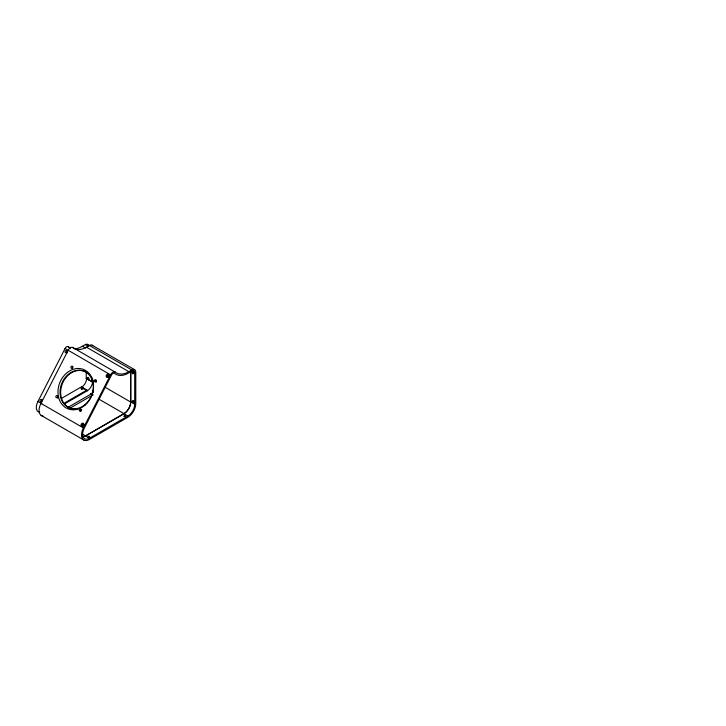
<?xml version="1.0" encoding="UTF-8"?>
<svg xmlns="http://www.w3.org/2000/svg" width="726" height="726" viewBox="0 0 726 726"><rect width="100%" height="100%" fill="white"/><g stroke="black" fill="none" stroke-linecap="round" stroke-linejoin="round"><path stroke-width="1.09" d="M125.507 416.37C121.723 415.245 127.676 414.927 123.856 416.37M109.009 376.34C109.327 374.017 106.214 376.858 108.537 376.912M70.486 348.108L67.899 346.592A2.75 1.588 -60 0 0 65.295 348.072L37.58 402.195A9.465 5.463 -60 0 0 39.649 412.232M115.416 372.12A4.42 2.55 -60 0 0 110.588 374.852L83.018 428.73A11.135 6.425 -60 0 0 82.374 438.577A11.135 6.425 -60 0 0 89.389 439.493L127.912 417.25A11.135 6.425 -60 0 0 135.78 403.611L135.78 372.256A5.572 3.213 -60 0 0 131.842 369.979L128.892 371.685A24.775 14.302 -60 0 1 115.87 372.511L72.954 347.6A4.42 2.55 -60 0 0 71.003 347.436L70.549 347.654A4.42 2.55 -60 0 0 68.126 350.34L40.556 404.219A11.135 6.425 -60 0 0 42.988 416.034M93.291 392.085L90.741 394.227L67.473 407.658M89.307 437.397C86.866 435.691 90.487 435.909 88.009 437.397M69.188 408.647L92.629 395.107L90.913 394.118M74.887 348.789A26.445 15.273 -60 0 0 80.541 347.273L85.804 344.378A3.893 2.251 -60 0 1 87.392 344.369L89.77 345.739M72.954 347.6L73.408 347.99A24.775 14.302 -60 0 0 86.43 347.173L89.38 345.467A5.572 3.213 -60 0 1 91.775 345.022L134.628 369.706M86.231 371.948L86.231 378.645L92.529 381.831A7.242 4.184 -60 0 1 87.41 390.688L64.342 404.01M61.329 398.483L81.512 386.831L87.41 390.688L81.512 386.831M63.952 403.329L87.02 390.007M130.662 371.83L130.662 402.022A9.465 5.463 -60 0 1 123.974 413.62L84.742 436.353A9.629 5.563 -60 0 1 82.682 436.907M85.477 435.972L123.974 413.756A9.629 5.563 -60 0 0 130.78 401.959L130.78 371.757M89.416 438.25L127.912 416.025A9.629 5.563 -60 0 0 134.718 404.228L134.718 372.91C134.265 368.273 128.801 373.064 126.95 373.917A26.281 15.173 -60 0 1 115.08 373.79L114.381 373.237A2.913 1.679 -60 0 0 111.613 374.807L83.88 428.957A9.629 5.563 -60 0 0 88.681 438.631L89.416 438.25L82.601 434.175M86.231 378.645L92.529 381.831L92.529 378.482M133.23 372.139C131.733 372.12 134.119 374.834 133.893 372.91M133.23 400.57C132.867 400.634 133.384 403.865 132.177 401.233C132.531 400.171 134.201 403.538 133.793 401.097M89.38 345.467L131.842 369.979M132.758 370.523L134.328 371.431M132.922 370.814L134.501 371.73M132.259 370.705L134.619 372.066M131.542 370.632L134.691 372.447M85.405 344.578L88.554 346.402M130.78 370.632L134.718 372.91M86.43 347.173L128.892 371.685M82.465 346.275L85.614 348.099M65.068 348.48L110.588 374.852M130.78 401.959L134.718 404.228M104.735 387.049L130.662 402.022M91.267 393.882L92.982 394.871M91.086 394L92.801 394.989M90.741 394.227L92.456 395.216M90.569 394.327L92.275 395.316M98.999 399.2L123.974 413.62M123.974 413.756L127.912 416.025M37.933 401.469L41.872 403.747M40.965 403.402L83.426 427.923M41.073 415.345L84.125 440.201M87.401 344.378L87.628 344.541A3.893 2.251 -60 0 1 87.991 345.05M68.126 346.747L68.598 347.146A26.445 15.273 -60 0 0 69.977 347.945M83.835 424.501L82.746 424.683L82.855 425.808M91.748 377.366L91.748 381.831M92.166 345.186A5.572 3.213 -60 0 1 92.792 345.767M133.947 402.458A1.67 0.962 60 0 1 132.804 401.124M88.218 436.707A1.67 0.962 0 0 1 89.706 436.898M86.63 378.418A7.242 4.174 -60 0 1 81.512 387.285M80.876 411.361A1.116 0.907 -68.6 0 1 81.748 409.645M57.771 398.193A1.116 0.907 -68.6 0 1 57.644 396.514M96.259 382.303A1.116 0.907 -68.6 0 1 96.131 380.624M72.5 368.418A1.116 0.907 -68.6 0 1 72.909 366.902M84.751 436.217A9.465 5.463 -60 0 1 82.111 436.753M66.919 353.172A1.116 0.907 -68.6 0 1 67.164 351.284M41.618 401.805A1.116 0.907 -68.6 0 1 42.498 400.09M77.809 408.774A19.765 16.081 -68.6 0 1 62.236 384.054A19.765 16.081 -68.6 0 1 90.396 375.877M92.901 380.705A19.765 16.081 -68.6 0 1 93.409 382.538M132.177 372.801C132.813 375.641 134.129 371.948 132.186 372.737M82.147 424.919C83.318 427.632 83.98 422.251 82.147 424.919M107.203 375.977C108.174 378.7 109.317 373.4 107.221 375.886M83.254 426.008A1.67 1.361 -68.6 0 0 83.109 423.24A1.67 1.361 -68.6 0 0 81.076 425.1A1.67 1.361 -68.6 0 0 83.254 426.008M108.301 377.066A1.67 1.361 -68.6 0 0 108.165 374.298A1.67 1.361 -68.6 0 0 106.132 376.159A1.67 1.361 -68.6 0 0 108.301 377.066M85.151 405.017A21.154 17.206 -68.6 0 0 84.162 369.734A21.154 17.206 -68.6 0 0 57.989 392.702A21.154 17.206 -68.6 0 0 85.151 405.017M85.432 404.328A19.765 16.081 -68.6 0 0 84.515 371.367A19.765 16.081 -68.6 0 0 60.067 392.82A19.765 16.081 -68.6 0 0 85.432 404.328M95.687 381.613A1.116 0.907 -68.6 0 0 95.759 379.734A1.116 0.907 -68.6 0 0 94.316 380.823A1.116 0.907 -68.6 0 0 95.687 381.613M72.255 368.091A1.116 0.907 -68.6 0 0 72.337 366.213A1.116 0.907 -68.6 0 0 70.894 367.302A1.116 0.907 -68.6 0 0 72.255 368.091M80.622 411.025A1.116 0.907 -68.6 0 0 80.704 409.155A1.116 0.907 -68.6 0 0 79.261 410.244A1.116 0.907 -68.6 0 0 80.622 411.025M57.2 397.503A1.116 0.907 -68.6 0 0 57.272 395.625A1.116 0.907 -68.6 0 0 55.838 396.714A1.116 0.907 -68.6 0 0 57.2 397.503M41.455 401.396A1.116 0.907 -68.6 0 0 41.364 399.554A1.116 0.907 -68.6 0 0 40.012 400.797A1.116 0.907 -68.6 0 0 41.455 401.396M66.511 352.464A1.116 0.907 -68.6 0 0 66.42 350.613A1.116 0.907 -68.6 0 0 65.059 351.856A1.116 0.907 -68.6 0 0 66.511 352.464M81.53 389.227A1.116 0.644 0 0 0 83.281 388.764A1.116 0.644 0 0 0 81.711 388.12A1.116 0.644 0 0 0 81.53 389.227M87.438 378.11A1.116 0.644 60 0 0 88.735 379.344A1.116 0.644 60 0 0 88.454 377.638A1.116 0.644 60 0 0 87.438 378.11"/></g></svg>
